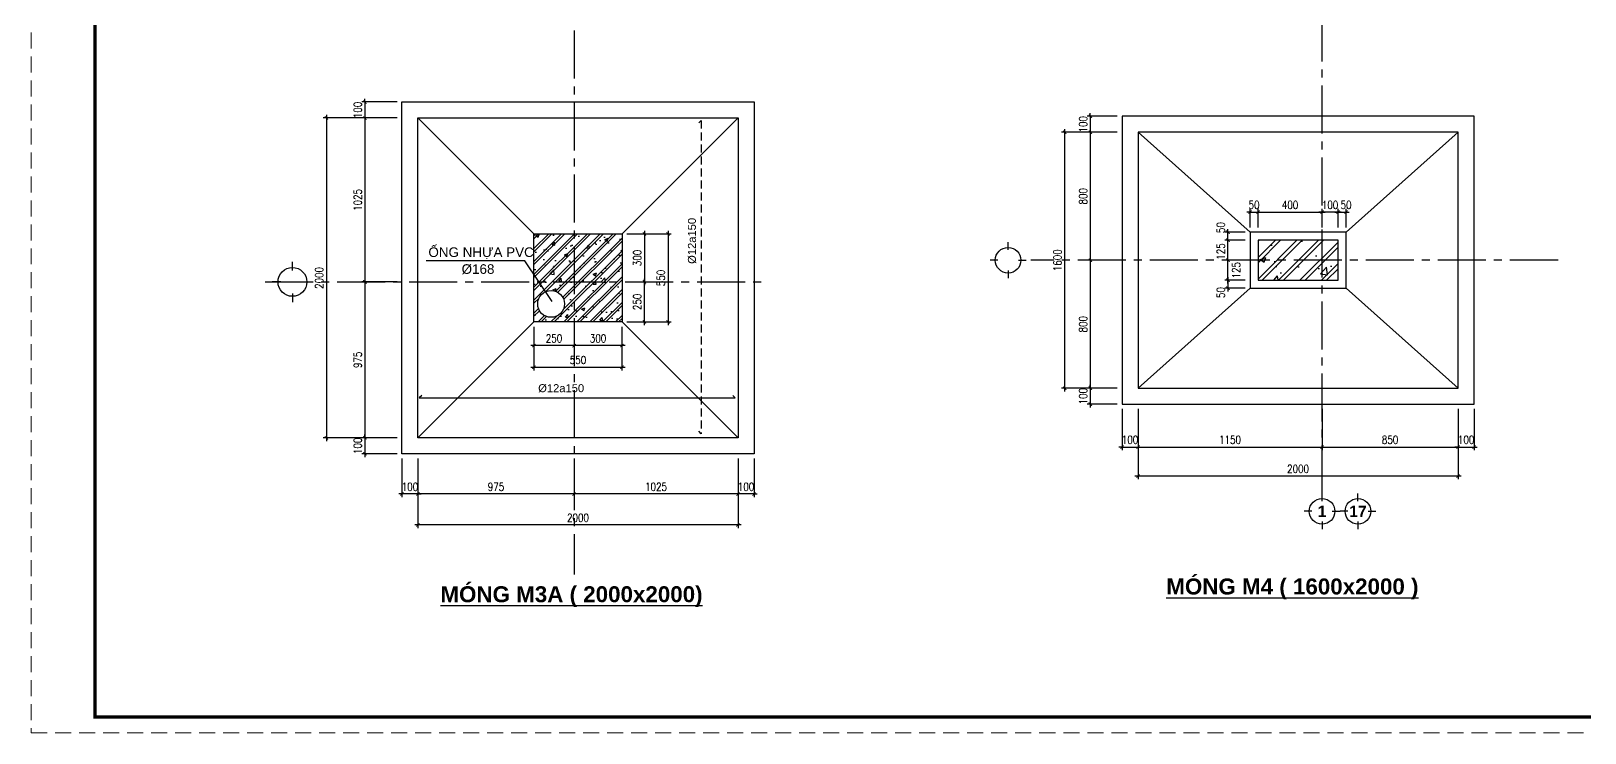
# Model space of a CAD drawing. Header units: millimetres. Extents: x 651127 to 1529722, y 768575 to 1021311.
# Drawn here: x 1270155 to 1318701, y 831541 to 853484 of the extents above; entities that cross this region are included whole.
import ezdxf
from ezdxf.enums import TextEntityAlignment as Align

# ---------------------------------------------------------------- set-up
doc = ezdxf.new("R2010")
doc.units = ezdxf.units.MM
doc.header["$LTSCALE"] = 1000
doc.header["$MEASUREMENT"] = 0
doc.linetypes.add('CENTER2', pattern=[1.125, 0.75, -0.125, 0.125, -0.125])
doc.linetypes.add('HIDDEN', pattern=[0.375, 0.25, -0.125])
doc.layers.get('DEFPOINTS').update_dxf_attribs({"color": 8, "lineweight": 9})
for name, color, linetype in [('CHU VN', 7, 'Continuous'), ('DUONG BAO', 7, 'Continuous'), ('HATCH', 8, 'Continuous'), ('KHUNG TEN', 7, 'Continuous'), ('KICH THUOC', 147, 'Continuous'), ('KTHUOC', 136, 'Continuous'), ('KY HIEU', 40, 'Continuous'), ('NET MANH', 143, 'Continuous'), ('NETDAM', 1, 'Continuous'), ('TEXT', 2, 'Continuous'), ('TRUC', 8, 'CENTER2')]:
    doc.layers.add(name, color=color, linetype=linetype)
doc.styles.add('CHU 350-HB', font='VNI-Helve-Bold.TTF')
doc.styles.add('CHU 500', font='VNI-Helve-Bold.TTF')
doc.styles.add('CHU KT', font='romans.shx', dxfattribs={"width": 0.8})
doc.styles.add('Helve-Condense', font='VNI-Helve.TTF')
doc.styles.add('ROMANS', font='romans.shx', dxfattribs={"width": 0.8})
doc.dimstyles.new('1-20', dxfattribs={"dimscale": 100, "dimtxt": 2, "dimasz": 1.5, "dimexe": 1.5, "dimexo": 1.5, "dimgap": 1, "dimtad": 1, "dimdec": 0, "dimlfac": 0.2, "dimzin": 0, "dimdsep": 46, "dimtxsty": 'ROMANS', "dimblk": 'ARCHTICK', "dimcen": 3, "dimdle": 1.5, "dimclrd": 256, "dimclre": 256, "dimclrt": 7, "dimadec": 0, "dimazin": 0, "dimtfac": 1, "dimtdec": 0, "dimtix": 1, "dimtmove": 2, "dimatfit": 3, "dimfxl": 1, "dimtolj": 1, "dimtzin": 0, "dimarcsym": 0})
doc.dimstyles.new('TL20', dxfattribs={"dimscale": 100, "dimtxt": 2.5, "dimasz": 1, "dimexe": 1, "dimexo": 1.5, "dimgap": 1, "dimtad": 1, "dimdec": 0, "dimlfac": 0.2, "dimzin": 0, "dimdsep": 46, "dimtxsty": 'CHU KT', "dimblk": 'ARCHTICK', "dimcen": 1.5, "dimdle": 1, "dimclrd": 256, "dimclre": 256, "dimclrt": 7, "dimadec": 0, "dimazin": 0, "dimtfac": 1, "dimtdec": 0, "dimtix": 1, "dimtmove": 2, "dimatfit": 3, "dimfxl": 1, "dimtolj": 1, "dimtzin": 0, "dimarcsym": 0})

# ---------------------------------------------------------------- blocks, each defined once
blk = doc.blocks.new('_ARCHTICK')
at = {"color": 0, "linetype": 'ByBlock', "const_width": 0.3}
blk.add_lwpolyline([(-0.5, -0.5), (0.5, 0.5)], dxfattribs=at)
blk = doc.blocks.new('*D394')
at = {"layer": 'DEFPOINTS', "color": 0}
for p in [(1304239, 850819), (1303248, 850319), (1304239, 850319)]:
    blk.add_point(p, dxfattribs=at)
at = {"layer": 'KICH THUOC', "lineweight": -2}
for p, q in [((1304089, 850819), (1303148, 850819)), ((1303248, 850819), (1303248, 850919)), ((1303248, 850819), (1303248, 850319)), ((1304089, 850319), (1303148, 850319)), ((1303248, 850319), (1303248, 850219))]:
    blk.add_line(p, q, dxfattribs=at)
at = {"layer": 'KICH THUOC', "lineweight": -2, "xscale": 100, "yscale": 100, "zscale": 100}
for p, rotation in [((1303248, 850819), 270), ((1303248, 850319), 90)]:
    blk.add_blockref('_ARCHTICK', p, dxfattribs=dict(at, rotation=rotation))
at = {"layer": 'KICH THUOC', "color": 7, "insert": (1303023, 850569), "char_height": 250, "attachment_point": 5, "rotation": 90, "style": 'CHU KT'}
blk.add_mtext('\\A1;100', dxfattribs=at)
blk = doc.blocks.new('*D395')
at = {"layer": 'DEFPOINTS', "color": 0}
for p in [(1304239, 850319), (1303248, 846319), (1304239, 846319)]:
    blk.add_point(p, dxfattribs=at)
at = {"layer": 'KICH THUOC', "lineweight": -2}
for p, q in [((1304089, 850319), (1303148, 850319)), ((1303248, 850419), (1303248, 846219)), ((1304089, 846319), (1303148, 846319))]:
    blk.add_line(p, q, dxfattribs=at)
at = {"layer": 'KICH THUOC', "lineweight": -2, "xscale": 100, "yscale": 100, "zscale": 100}
for p, rotation in [((1303248, 850319), 90), ((1303248, 846319), 270)]:
    blk.add_blockref('_ARCHTICK', p, dxfattribs=dict(at, rotation=rotation))
at = {"layer": 'KICH THUOC', "color": 7, "insert": (1303023, 848319), "char_height": 250, "attachment_point": 5, "rotation": 90, "style": 'CHU KT'}
blk.add_mtext('\\A1;800', dxfattribs=at)
blk = doc.blocks.new('*D396')
at = {"layer": 'DEFPOINTS', "color": 0}
for p in [(1304239, 846319), (1303248, 842319), (1304239, 842319)]:
    blk.add_point(p, dxfattribs=at)
at = {"layer": 'KICH THUOC', "lineweight": -2}
for p, q in [((1304089, 846319), (1303148, 846319)), ((1303248, 846419), (1303248, 842219)), ((1304089, 842319), (1303148, 842319))]:
    blk.add_line(p, q, dxfattribs=at)
at = {"layer": 'KICH THUOC', "lineweight": -2, "xscale": 100, "yscale": 100, "zscale": 100}
for p, rotation in [((1303248, 846319), 90), ((1303248, 842319), 270)]:
    blk.add_blockref('_ARCHTICK', p, dxfattribs=dict(at, rotation=rotation))
at = {"layer": 'KICH THUOC', "color": 7, "insert": (1303023, 844319), "char_height": 250, "attachment_point": 5, "rotation": 90, "style": 'CHU KT'}
blk.add_mtext('\\A1;800', dxfattribs=at)
blk = doc.blocks.new('*D397')
at = {"layer": 'DEFPOINTS', "color": 0}
for p in [(1304239, 842319), (1303248, 841819), (1304239, 841819)]:
    blk.add_point(p, dxfattribs=at)
at = {"layer": 'KICH THUOC', "lineweight": -2}
for p, q in [((1304089, 842319), (1303148, 842319)), ((1303248, 842319), (1303248, 842419)), ((1303248, 842319), (1303248, 841819)), ((1304089, 841819), (1303148, 841819)), ((1303248, 841819), (1303248, 841719))]:
    blk.add_line(p, q, dxfattribs=at)
at = {"layer": 'KICH THUOC', "lineweight": -2, "xscale": 100, "yscale": 100, "zscale": 100}
for p, rotation in [((1303248, 842319), 270), ((1303248, 841819), 90)]:
    blk.add_blockref('_ARCHTICK', p, dxfattribs=dict(at, rotation=rotation))
at = {"layer": 'KICH THUOC', "color": 7, "insert": (1303023, 842069), "char_height": 250, "attachment_point": 5, "rotation": 90, "style": 'CHU KT'}
blk.add_mtext('\\A1;100', dxfattribs=at)
blk = doc.blocks.new('*D398')
at = {"layer": 'DEFPOINTS', "color": 0}
for p in [(1302448, 850319), (1304089, 850319), (1304239, 842319)]:
    blk.add_point(p, dxfattribs=at)
at = {"layer": 'KICH THUOC', "lineweight": -2}
for p, q in [((1303939, 850319), (1302348, 850319)), ((1302448, 842219), (1302448, 850419)), ((1304089, 842319), (1302348, 842319))]:
    blk.add_line(p, q, dxfattribs=at)
at = {"layer": 'KICH THUOC', "lineweight": -2, "xscale": 100, "yscale": 100, "zscale": 100}
for p, rotation in [((1302448, 850319), 90), ((1302448, 842319), 270)]:
    blk.add_blockref('_ARCHTICK', p, dxfattribs=dict(at, rotation=rotation))
at = {"layer": 'KICH THUOC', "color": 7, "insert": (1302223, 846319), "char_height": 250, "attachment_point": 5, "rotation": 90, "style": 'CHU KT'}
blk.add_mtext('\\A1;1600', dxfattribs=at)
blk = doc.blocks.new('*D399')
at = {"layer": 'DEFPOINTS', "color": 0}
for p in [(1304239, 841819), (1304739, 841819), (1304739, 840480)]:
    blk.add_point(p, dxfattribs=at)
at = {"layer": 'KICH THUOC', "lineweight": -2}
for p, q in [((1304239, 841669), (1304239, 840380)), ((1304739, 841669), (1304739, 840380)), ((1304239, 840480), (1304139, 840480)), ((1304239, 840480), (1304739, 840480)), ((1304739, 840480), (1304839, 840480))]:
    blk.add_line(p, q, dxfattribs=at)
at = {"layer": 'KICH THUOC', "lineweight": -2, "xscale": 100, "yscale": 100, "zscale": 100}
blk.add_blockref('_ARCHTICK', (1304239, 840480), dxfattribs=at)
at = {"layer": 'KICH THUOC', "lineweight": -2, "xscale": 100, "yscale": 100, "zscale": 100, "rotation": 180}
blk.add_blockref('_ARCHTICK', (1304739, 840480), dxfattribs=at)
at = {"layer": 'KICH THUOC', "color": 7, "insert": (1304489, 840705), "char_height": 250, "attachment_point": 5, "style": 'CHU KT'}
blk.add_mtext('\\A1;100', dxfattribs=at)
blk = doc.blocks.new('*D400')
at = {"layer": 'DEFPOINTS', "color": 0}
for p in [(1304739, 841819), (1310489, 841819), (1310489, 840480)]:
    blk.add_point(p, dxfattribs=at)
at = {"layer": 'KICH THUOC', "lineweight": -2}
for p, q in [((1304739, 841669), (1304739, 840380)), ((1310489, 841669), (1310489, 840380)), ((1304639, 840480), (1310589, 840480))]:
    blk.add_line(p, q, dxfattribs=at)
at = {"layer": 'KICH THUOC', "lineweight": -2, "xscale": 100, "yscale": 100, "zscale": 100, "rotation": 180}
blk.add_blockref('_ARCHTICK', (1304739, 840480), dxfattribs=at)
at = {"layer": 'KICH THUOC', "lineweight": -2, "xscale": 100, "yscale": 100, "zscale": 100}
blk.add_blockref('_ARCHTICK', (1310489, 840480), dxfattribs=at)
at = {"layer": 'KICH THUOC', "color": 7, "insert": (1307614, 840705), "char_height": 250, "attachment_point": 5, "style": 'CHU KT'}
blk.add_mtext('\\A1;1150', dxfattribs=at)
blk = doc.blocks.new('*D401')
at = {"layer": 'DEFPOINTS', "color": 0}
for p in [(1310489, 841819), (1314739, 841819), (1314739, 840480)]:
    blk.add_point(p, dxfattribs=at)
at = {"layer": 'KICH THUOC', "lineweight": -2}
for p, q in [((1310489, 841669), (1310489, 840380)), ((1314739, 841669), (1314739, 840380)), ((1310389, 840480), (1314839, 840480))]:
    blk.add_line(p, q, dxfattribs=at)
at = {"layer": 'KICH THUOC', "lineweight": -2, "xscale": 100, "yscale": 100, "zscale": 100, "rotation": 180}
blk.add_blockref('_ARCHTICK', (1310489, 840480), dxfattribs=at)
at = {"layer": 'KICH THUOC', "lineweight": -2, "xscale": 100, "yscale": 100, "zscale": 100}
blk.add_blockref('_ARCHTICK', (1314739, 840480), dxfattribs=at)
at = {"layer": 'KICH THUOC', "color": 7, "insert": (1312614, 840705), "char_height": 250, "attachment_point": 5, "style": 'CHU KT'}
blk.add_mtext('\\A1;850', dxfattribs=at)
blk = doc.blocks.new('*D402')
at = {"layer": 'DEFPOINTS', "color": 0}
for p in [(1314739, 841819), (1315239, 841819), (1315239, 840480)]:
    blk.add_point(p, dxfattribs=at)
at = {"layer": 'KICH THUOC', "lineweight": -2}
for p, q in [((1314739, 841669), (1314739, 840380)), ((1315239, 841669), (1315239, 840380)), ((1314739, 840480), (1314639, 840480)), ((1314739, 840480), (1315239, 840480)), ((1315239, 840480), (1315339, 840480))]:
    blk.add_line(p, q, dxfattribs=at)
at = {"layer": 'KICH THUOC', "lineweight": -2, "xscale": 100, "yscale": 100, "zscale": 100}
blk.add_blockref('_ARCHTICK', (1314739, 840480), dxfattribs=at)
at = {"layer": 'KICH THUOC', "lineweight": -2, "xscale": 100, "yscale": 100, "zscale": 100, "rotation": 180}
blk.add_blockref('_ARCHTICK', (1315239, 840480), dxfattribs=at)
at = {"layer": 'KICH THUOC', "color": 7, "insert": (1314989, 840705), "char_height": 250, "attachment_point": 5, "style": 'CHU KT'}
blk.add_mtext('\\A1;100', dxfattribs=at)
blk = doc.blocks.new('*D403')
at = {"layer": 'DEFPOINTS', "color": 0}
for p in [(1314739, 841819), (1304739, 841669), (1304739, 839572)]:
    blk.add_point(p, dxfattribs=at)
at = {"layer": 'KICH THUOC', "lineweight": -2}
for p, q in [((1304739, 841519), (1304739, 839472)), ((1314739, 841669), (1314739, 839472)), ((1314839, 839572), (1304639, 839572))]:
    blk.add_line(p, q, dxfattribs=at)
at = {"layer": 'KICH THUOC', "lineweight": -2, "xscale": 100, "yscale": 100, "zscale": 100, "rotation": 180}
blk.add_blockref('_ARCHTICK', (1304739, 839572), dxfattribs=at)
at = {"layer": 'KICH THUOC', "lineweight": -2, "xscale": 100, "yscale": 100, "zscale": 100}
blk.add_blockref('_ARCHTICK', (1314739, 839572), dxfattribs=at)
at = {"layer": 'KICH THUOC', "color": 7, "insert": (1309739, 839797), "char_height": 250, "attachment_point": 5, "style": 'CHU KT'}
blk.add_mtext('\\A1;2000', dxfattribs=at)
blk = doc.blocks.new('TRUC')
for p, q in [((0, 320), (0, 560)), ((-320, 0), (-560, 0)), ((320, 0), (560, 0)), ((0, -320), (0, -560))]:
    blk.add_line(p, q)
blk.add_circle((0, 0), 400)
at = {"linetype": 'Continuous', "style": 'CHU 350-HB'}
blk.add_attdef('2', text='', height=350, dxfattribs=at).set_placement((0, 0), align=Align.MIDDLE_CENTER)
blk = doc.blocks.new('*D411')
at = {"layer": 'DEFPOINTS', "color": 0}
for p in [(1308489, 847823), (1308239, 847194), (1308489, 847194)]:
    blk.add_point(p, dxfattribs=at)
at = {"layer": 'KICH THUOC', "lineweight": -2}
for p, q in [((1308239, 847823), (1308139, 847823)), ((1308239, 847344), (1308239, 847923)), ((1308239, 847823), (1308489, 847823)), ((1308489, 847344), (1308489, 847923)), ((1308489, 847823), (1308589, 847823))]:
    blk.add_line(p, q, dxfattribs=at)
at = {"layer": 'KICH THUOC', "lineweight": -2, "xscale": 100, "yscale": 100, "zscale": 100}
blk.add_blockref('_ARCHTICK', (1308239, 847823), dxfattribs=at)
at = {"layer": 'KICH THUOC', "lineweight": -2, "xscale": 100, "yscale": 100, "zscale": 100, "rotation": 180}
blk.add_blockref('_ARCHTICK', (1308489, 847823), dxfattribs=at)
at = {"layer": 'KICH THUOC', "color": 7, "insert": (1308364, 848048), "char_height": 250, "attachment_point": 5, "style": 'CHU KT'}
blk.add_mtext('\\A1;50', dxfattribs=at)
blk = doc.blocks.new('*D412')
at = {"layer": 'DEFPOINTS', "color": 0}
for p in [(1310489, 847823), (1308489, 847194), (1310489, 847194)]:
    blk.add_point(p, dxfattribs=at)
at = {"layer": 'KICH THUOC', "lineweight": -2}
for p, q in [((1308389, 847823), (1310589, 847823)), ((1308489, 847344), (1308489, 847923)), ((1310489, 847344), (1310489, 847923))]:
    blk.add_line(p, q, dxfattribs=at)
at = {"layer": 'KICH THUOC', "lineweight": -2, "xscale": 100, "yscale": 100, "zscale": 100, "rotation": 180}
blk.add_blockref('_ARCHTICK', (1308489, 847823), dxfattribs=at)
at = {"layer": 'KICH THUOC', "lineweight": -2, "xscale": 100, "yscale": 100, "zscale": 100}
blk.add_blockref('_ARCHTICK', (1310489, 847823), dxfattribs=at)
at = {"layer": 'KICH THUOC', "color": 7, "insert": (1309489, 848048), "char_height": 250, "attachment_point": 5, "style": 'CHU KT'}
blk.add_mtext('\\A1;400', dxfattribs=at)
blk = doc.blocks.new('*D413')
at = {"layer": 'DEFPOINTS', "color": 0}
for p in [(1311239, 847823), (1310989, 847194), (1311239, 847194)]:
    blk.add_point(p, dxfattribs=at)
at = {"layer": 'KICH THUOC', "lineweight": -2}
for p, q in [((1310889, 847823), (1311339, 847823)), ((1310989, 847344), (1310989, 847923)), ((1311239, 847344), (1311239, 847923))]:
    blk.add_line(p, q, dxfattribs=at)
at = {"layer": 'KICH THUOC', "lineweight": -2, "xscale": 100, "yscale": 100, "zscale": 100, "rotation": 180}
blk.add_blockref('_ARCHTICK', (1310989, 847823), dxfattribs=at)
at = {"layer": 'KICH THUOC', "lineweight": -2, "xscale": 100, "yscale": 100, "zscale": 100}
blk.add_blockref('_ARCHTICK', (1311239, 847823), dxfattribs=at)
at = {"layer": 'KICH THUOC', "color": 7, "insert": (1311239, 848048), "char_height": 250, "attachment_point": 5, "style": 'CHU KT'}
blk.add_mtext('\\A1;50', dxfattribs=at)
blk = doc.blocks.new('*D414')
at = {"layer": 'DEFPOINTS', "color": 0}
for p in [(1307548, 846319), (1308239, 846319), (1308239, 845694)]:
    blk.add_point(p, dxfattribs=at)
at = {"layer": 'KICH THUOC', "lineweight": -2}
for p, q in [((1308089, 846319), (1307448, 846319)), ((1307548, 845594), (1307548, 846419)), ((1308089, 845694), (1307448, 845694))]:
    blk.add_line(p, q, dxfattribs=at)
at = {"layer": 'KICH THUOC', "lineweight": -2, "xscale": 100, "yscale": 100, "zscale": 100}
for p, rotation in [((1307548, 846319), 90), ((1307548, 845694), 270)]:
    blk.add_blockref('_ARCHTICK', p, dxfattribs=dict(at, rotation=rotation))
at = {"layer": 'KICH THUOC', "color": 7, "insert": (1307806, 846005), "char_height": 250, "attachment_point": 5, "rotation": 90, "style": 'CHU KT'}
blk.add_mtext('\\A1;125', dxfattribs=at)
blk = doc.blocks.new('*D415')
at = {"layer": 'DEFPOINTS', "color": 0}
for p in [(1307548, 846944), (1308239, 846944), (1308239, 846319)]:
    blk.add_point(p, dxfattribs=at)
at = {"layer": 'KICH THUOC', "lineweight": -2}
for p, q in [((1308089, 846944), (1307448, 846944)), ((1307548, 846219), (1307548, 847044)), ((1308089, 846319), (1307448, 846319))]:
    blk.add_line(p, q, dxfattribs=at)
at = {"layer": 'KICH THUOC', "lineweight": -2, "xscale": 100, "yscale": 100, "zscale": 100}
for p, rotation in [((1307548, 846944), 90), ((1307548, 846319), 270)]:
    blk.add_blockref('_ARCHTICK', p, dxfattribs=dict(at, rotation=rotation))
at = {"layer": 'KICH THUOC', "color": 7, "insert": (1307323, 846592), "char_height": 250, "attachment_point": 5, "rotation": 90, "style": 'CHU KT'}
blk.add_mtext('\\A1;125', dxfattribs=at)
blk = doc.blocks.new('*D416')
at = {"layer": 'DEFPOINTS', "color": 0}
for p in [(1307548, 847194), (1308239, 847194), (1308239, 846944)]:
    blk.add_point(p, dxfattribs=at)
at = {"layer": 'KICH THUOC', "lineweight": -2}
for p, q in [((1308089, 847194), (1307448, 847194)), ((1307548, 846844), (1307548, 847294)), ((1308089, 846944), (1307448, 846944))]:
    blk.add_line(p, q, dxfattribs=at)
at = {"layer": 'KICH THUOC', "lineweight": -2, "xscale": 100, "yscale": 100, "zscale": 100}
for p, rotation in [((1307548, 847194), 90), ((1307548, 846944), 270)]:
    blk.add_blockref('_ARCHTICK', p, dxfattribs=dict(at, rotation=rotation))
at = {"layer": 'KICH THUOC', "color": 7, "insert": (1307323, 847338), "char_height": 250, "attachment_point": 5, "rotation": 90, "style": 'CHU KT'}
blk.add_mtext('\\A1;50', dxfattribs=at)
blk = doc.blocks.new('*D424')
at = {"layer": 'DEFPOINTS', "color": 0}
for p in [(1310489, 847823), (1310489, 847194), (1310989, 847194)]:
    blk.add_point(p, dxfattribs=at)
at = {"layer": 'KICH THUOC', "lineweight": -2}
for p, q in [((1311089, 847823), (1310389, 847823)), ((1310489, 847344), (1310489, 847923)), ((1310989, 847344), (1310989, 847923))]:
    blk.add_line(p, q, dxfattribs=at)
at = {"layer": 'KICH THUOC', "lineweight": -2, "xscale": 100, "yscale": 100, "zscale": 100, "rotation": 180}
blk.add_blockref('_ARCHTICK', (1310489, 847823), dxfattribs=at)
at = {"layer": 'KICH THUOC', "lineweight": -2, "xscale": 100, "yscale": 100, "zscale": 100}
blk.add_blockref('_ARCHTICK', (1310989, 847823), dxfattribs=at)
at = {"layer": 'KICH THUOC', "color": 7, "insert": (1310739, 848048), "char_height": 250, "attachment_point": 5, "style": 'CHU KT'}
blk.add_mtext('\\A1;100', dxfattribs=at)
blk = doc.blocks.new('*D425')
at = {"layer": 'DEFPOINTS', "color": 0}
for p in [(1308239, 845694), (1307548, 845444), (1308239, 845444)]:
    blk.add_point(p, dxfattribs=at)
at = {"layer": 'KICH THUOC', "lineweight": -2}
for p, q in [((1308089, 845694), (1307448, 845694)), ((1307548, 845794), (1307548, 845344)), ((1308089, 845444), (1307448, 845444))]:
    blk.add_line(p, q, dxfattribs=at)
at = {"layer": 'KICH THUOC', "lineweight": -2, "xscale": 100, "yscale": 100, "zscale": 100}
for p, rotation in [((1307548, 845694), 90), ((1307548, 845444), 270)]:
    blk.add_blockref('_ARCHTICK', p, dxfattribs=dict(at, rotation=rotation))
at = {"layer": 'KICH THUOC', "color": 7, "insert": (1307323, 845307), "char_height": 250, "attachment_point": 5, "rotation": 90, "style": 'CHU KT'}
blk.add_mtext('\\A1;50', dxfattribs=at)
blk = doc.blocks.new('*D664')
at = {"layer": 'DEFPOINTS', "color": 0}
for p in [(1282242, 840266), (1287120, 840266), (1282242, 839011)]:
    blk.add_point(p, dxfattribs=at)
at = {"layer": 'KICH THUOC', "lineweight": -2}
for p, q in [((1282242, 840116), (1282242, 838911)), ((1287120, 840116), (1287120, 838911)), ((1287220, 839011), (1282142, 839011))]:
    blk.add_line(p, q, dxfattribs=at)
at = {"layer": 'KICH THUOC', "lineweight": -2, "xscale": 100, "yscale": 100, "zscale": 100, "rotation": 180}
blk.add_blockref('_ARCHTICK', (1282242, 839011), dxfattribs=at)
at = {"layer": 'KICH THUOC', "lineweight": -2, "xscale": 100, "yscale": 100, "zscale": 100}
blk.add_blockref('_ARCHTICK', (1287120, 839011), dxfattribs=at)
at = {"layer": 'KICH THUOC', "color": 7, "insert": (1284681, 839236), "char_height": 250, "attachment_point": 5, "style": 'CHU KT'}
blk.add_mtext('\\A1;975', dxfattribs=at)
blk = doc.blocks.new('*D667')
at = {"layer": 'DEFPOINTS', "color": 0}
for p in [(1282242, 840266), (1292242, 840266), (1282242, 838043)]:
    blk.add_point(p, dxfattribs=at)
at = {"layer": 'KICH THUOC', "lineweight": -2}
for p, q in [((1282242, 840116), (1282242, 837943)), ((1292242, 840116), (1292242, 837943)), ((1292342, 838043), (1282142, 838043))]:
    blk.add_line(p, q, dxfattribs=at)
at = {"layer": 'KICH THUOC', "lineweight": -2, "xscale": 100, "yscale": 100, "zscale": 100, "rotation": 180}
blk.add_blockref('_ARCHTICK', (1282242, 838043), dxfattribs=at)
at = {"layer": 'KICH THUOC', "lineweight": -2, "xscale": 100, "yscale": 100, "zscale": 100}
blk.add_blockref('_ARCHTICK', (1292242, 838043), dxfattribs=at)
at = {"layer": 'KICH THUOC', "color": 7, "insert": (1287242, 838268), "char_height": 250, "attachment_point": 5, "style": 'CHU KT'}
blk.add_mtext('\\A1;2000', dxfattribs=at)
blk = doc.blocks.new('*D669')
at = {"layer": 'DEFPOINTS', "color": 0}
for p in [(1281742, 850766), (1279381, 840766), (1281742, 840766)]:
    blk.add_point(p, dxfattribs=at)
at = {"layer": 'KICH THUOC', "lineweight": -2}
for p, q in [((1281592, 850766), (1279281, 850766)), ((1279381, 850866), (1279381, 840666)), ((1281592, 840766), (1279281, 840766))]:
    blk.add_line(p, q, dxfattribs=at)
at = {"layer": 'KICH THUOC', "lineweight": -2, "xscale": 100, "yscale": 100, "zscale": 100}
for p, rotation in [((1279381, 850766), 90), ((1279381, 840766), 270)]:
    blk.add_blockref('_ARCHTICK', p, dxfattribs=dict(at, rotation=rotation))
at = {"layer": 'KICH THUOC', "color": 7, "insert": (1279156, 845766), "char_height": 250, "attachment_point": 5, "rotation": 90, "style": 'CHU KT'}
blk.add_mtext('\\A1;2000', dxfattribs=at)
blk = doc.blocks.new('*D670')
at = {"layer": 'DEFPOINTS', "color": 0}
for p in [(1281742, 845641), (1280585, 840766), (1281742, 840766)]:
    blk.add_point(p, dxfattribs=at)
at = {"layer": 'KICH THUOC', "lineweight": -2}
for p, q in [((1280585, 845741), (1280585, 840666)), ((1281592, 845641), (1280485, 845641)), ((1281592, 840766), (1280485, 840766))]:
    blk.add_line(p, q, dxfattribs=at)
at = {"layer": 'KICH THUOC', "lineweight": -2, "xscale": 100, "yscale": 100, "zscale": 100}
for p, rotation in [((1280585, 845641), 90), ((1280585, 840766), 270)]:
    blk.add_blockref('_ARCHTICK', p, dxfattribs=dict(at, rotation=rotation))
at = {"layer": 'KICH THUOC', "color": 7, "insert": (1280360, 843204), "char_height": 250, "attachment_point": 5, "rotation": 90, "style": 'CHU KT'}
blk.add_mtext('\\A1;975', dxfattribs=at)
blk = doc.blocks.new('*D671')
at = {"layer": 'DEFPOINTS', "color": 0}
for p in [(1281742, 840766), (1280585, 840266), (1281742, 840266)]:
    blk.add_point(p, dxfattribs=at)
at = {"layer": 'KICH THUOC', "lineweight": -2}
for p, q in [((1280585, 840766), (1280585, 840866)), ((1281592, 840766), (1280485, 840766)), ((1280585, 840766), (1280585, 840266)), ((1281592, 840266), (1280485, 840266)), ((1280585, 840266), (1280585, 840166))]:
    blk.add_line(p, q, dxfattribs=at)
at = {"layer": 'KICH THUOC', "lineweight": -2, "xscale": 100, "yscale": 100, "zscale": 100}
for p, rotation in [((1280585, 840766), 270), ((1280585, 840266), 90)]:
    blk.add_blockref('_ARCHTICK', p, dxfattribs=dict(at, rotation=rotation))
at = {"layer": 'KICH THUOC', "color": 7, "insert": (1280360, 840516), "char_height": 250, "attachment_point": 5, "rotation": 90, "style": 'CHU KT'}
blk.add_mtext('\\A1;100', dxfattribs=at)
blk = doc.blocks.new('*D672')
at = {"layer": 'DEFPOINTS', "color": 0}
for p in [(1281742, 840266), (1282242, 840266), (1281742, 839011)]:
    blk.add_point(p, dxfattribs=at)
at = {"layer": 'KICH THUOC', "lineweight": -2}
for p, q in [((1281742, 840116), (1281742, 838911)), ((1282242, 840116), (1282242, 838911)), ((1281742, 839011), (1281642, 839011)), ((1282242, 839011), (1281742, 839011)), ((1282242, 839011), (1282342, 839011))]:
    blk.add_line(p, q, dxfattribs=at)
at = {"layer": 'KICH THUOC', "lineweight": -2, "xscale": 100, "yscale": 100, "zscale": 100}
blk.add_blockref('_ARCHTICK', (1281742, 839011), dxfattribs=at)
at = {"layer": 'KICH THUOC', "lineweight": -2, "xscale": 100, "yscale": 100, "zscale": 100, "rotation": 180}
blk.add_blockref('_ARCHTICK', (1282242, 839011), dxfattribs=at)
at = {"layer": 'KICH THUOC', "color": 7, "insert": (1281992, 839236), "char_height": 250, "attachment_point": 5, "style": 'CHU KT'}
blk.add_mtext('\\A1;100', dxfattribs=at)
blk = doc.blocks.new('*D673')
at = {"layer": 'DEFPOINTS', "color": 0}
for p in [(1281742, 850766), (1280585, 845641), (1281742, 845641)]:
    blk.add_point(p, dxfattribs=at)
at = {"layer": 'KICH THUOC', "lineweight": -2}
for p, q in [((1281592, 850766), (1280485, 850766)), ((1280585, 850866), (1280585, 845541)), ((1281592, 845641), (1280485, 845641))]:
    blk.add_line(p, q, dxfattribs=at)
at = {"layer": 'KICH THUOC', "lineweight": -2, "xscale": 100, "yscale": 100, "zscale": 100}
for p, rotation in [((1280585, 850766), 90), ((1280585, 845641), 270)]:
    blk.add_blockref('_ARCHTICK', p, dxfattribs=dict(at, rotation=rotation))
at = {"layer": 'KICH THUOC', "color": 7, "insert": (1280360, 848204), "char_height": 250, "attachment_point": 5, "rotation": 90, "style": 'CHU KT'}
blk.add_mtext('\\A1;1025', dxfattribs=at)
blk = doc.blocks.new('*D674')
at = {"layer": 'DEFPOINTS', "color": 0}
for p in [(1281742, 851266), (1280585, 850766), (1281742, 850766)]:
    blk.add_point(p, dxfattribs=at)
at = {"layer": 'KICH THUOC', "lineweight": -2}
for p, q in [((1281592, 851266), (1280485, 851266)), ((1280585, 851266), (1280585, 851366)), ((1280585, 851266), (1280585, 850766)), ((1281592, 850766), (1280485, 850766)), ((1280585, 850766), (1280585, 850666))]:
    blk.add_line(p, q, dxfattribs=at)
at = {"layer": 'KICH THUOC', "lineweight": -2, "xscale": 100, "yscale": 100, "zscale": 100}
for p, rotation in [((1280585, 851266), 270), ((1280585, 850766), 90)]:
    blk.add_blockref('_ARCHTICK', p, dxfattribs=dict(at, rotation=rotation))
at = {"layer": 'KICH THUOC', "color": 7, "insert": (1280360, 851016), "char_height": 250, "attachment_point": 5, "rotation": 90, "style": 'CHU KT'}
blk.add_mtext('\\A1;100', dxfattribs=at)
blk = doc.blocks.new('*D649')
at = {"layer": 'DEFPOINTS', "color": 0}
for p in [(1287120, 840266), (1292242, 840266), (1287120, 839011)]:
    blk.add_point(p, dxfattribs=at)
at = {"layer": 'KICH THUOC', "lineweight": -2}
for p, q in [((1287120, 840116), (1287120, 838911)), ((1292242, 840116), (1292242, 838911)), ((1292342, 839011), (1287020, 839011))]:
    blk.add_line(p, q, dxfattribs=at)
at = {"layer": 'KICH THUOC', "lineweight": -2, "xscale": 100, "yscale": 100, "zscale": 100, "rotation": 180}
blk.add_blockref('_ARCHTICK', (1287120, 839011), dxfattribs=at)
at = {"layer": 'KICH THUOC', "lineweight": -2, "xscale": 100, "yscale": 100, "zscale": 100}
blk.add_blockref('_ARCHTICK', (1292242, 839011), dxfattribs=at)
at = {"layer": 'KICH THUOC', "color": 7, "insert": (1289681, 839236), "char_height": 250, "attachment_point": 5, "style": 'CHU KT'}
blk.add_mtext('\\A1;1025', dxfattribs=at)
blk = doc.blocks.new('*D650')
at = {"layer": 'DEFPOINTS', "color": 0}
for p in [(1292242, 840266), (1292742, 840266), (1292242, 839011)]:
    blk.add_point(p, dxfattribs=at)
at = {"layer": 'KICH THUOC', "lineweight": -2}
for p, q in [((1292242, 840116), (1292242, 838911)), ((1292742, 840116), (1292742, 838911)), ((1292242, 839011), (1292142, 839011)), ((1292742, 839011), (1292242, 839011)), ((1292742, 839011), (1292842, 839011))]:
    blk.add_line(p, q, dxfattribs=at)
at = {"layer": 'KICH THUOC', "lineweight": -2, "xscale": 100, "yscale": 100, "zscale": 100}
blk.add_blockref('_ARCHTICK', (1292242, 839011), dxfattribs=at)
at = {"layer": 'KICH THUOC', "lineweight": -2, "xscale": 100, "yscale": 100, "zscale": 100, "rotation": 180}
blk.add_blockref('_ARCHTICK', (1292742, 839011), dxfattribs=at)
at = {"layer": 'KICH THUOC', "color": 7, "insert": (1292492, 839236), "char_height": 250, "attachment_point": 5, "style": 'CHU KT'}
blk.add_mtext('\\A1;100', dxfattribs=at)
blk = doc.blocks.new('*D651')
at = {"layer": 'DEFPOINTS', "color": 0}
for p in [(1287120, 844391), (1288617, 844391), (1287120, 843650)]:
    blk.add_point(p, dxfattribs=at)
at = {"layer": 'KTHUOC', "lineweight": -2}
for p, q in [((1287120, 844241), (1287120, 843550)), ((1288617, 844241), (1288617, 843550)), ((1288717, 843650), (1287020, 843650))]:
    blk.add_line(p, q, dxfattribs=at)
at = {"layer": 'KTHUOC', "lineweight": -2, "xscale": 100, "yscale": 100, "zscale": 100, "rotation": 180}
blk.add_blockref('_ARCHTICK', (1287120, 843650), dxfattribs=at)
at = {"layer": 'KTHUOC', "lineweight": -2, "xscale": 100, "yscale": 100, "zscale": 100}
blk.add_blockref('_ARCHTICK', (1288617, 843650), dxfattribs=at)
at = {"layer": 'KTHUOC', "color": 7, "insert": (1287868, 843875), "char_height": 250, "attachment_point": 5, "style": 'CHU KT'}
blk.add_mtext('\\A1;300', dxfattribs=at)
blk = doc.blocks.new('*D652')
at = {"layer": 'DEFPOINTS', "color": 0}
for p in [(1285867, 844391), (1287120, 844391), (1285867, 843650)]:
    blk.add_point(p, dxfattribs=at)
at = {"layer": 'KTHUOC', "lineweight": -2}
for p, q in [((1285867, 844241), (1285867, 843550)), ((1287120, 844241), (1287120, 843550)), ((1287220, 843650), (1285767, 843650))]:
    blk.add_line(p, q, dxfattribs=at)
at = {"layer": 'KTHUOC', "lineweight": -2, "xscale": 100, "yscale": 100, "zscale": 100, "rotation": 180}
blk.add_blockref('_ARCHTICK', (1285867, 843650), dxfattribs=at)
at = {"layer": 'KTHUOC', "lineweight": -2, "xscale": 100, "yscale": 100, "zscale": 100}
blk.add_blockref('_ARCHTICK', (1287120, 843650), dxfattribs=at)
at = {"layer": 'KTHUOC', "color": 7, "insert": (1286493, 843875), "char_height": 250, "attachment_point": 5, "style": 'CHU KT'}
blk.add_mtext('\\A1;250', dxfattribs=at)
blk = doc.blocks.new('*D653')
at = {"layer": 'DEFPOINTS', "color": 0}
for p in [(1288949, 845641), (1289320, 845641), (1288617, 844391)]:
    blk.add_point(p, dxfattribs=at)
at = {"layer": 'KTHUOC', "lineweight": -2}
for p, q in [((1289320, 844291), (1289320, 845741)), ((1289099, 845641), (1289420, 845641)), ((1288767, 844391), (1289420, 844391))]:
    blk.add_line(p, q, dxfattribs=at)
at = {"layer": 'KTHUOC', "lineweight": -2, "xscale": 100, "yscale": 100, "zscale": 100}
for p, rotation in [((1289320, 845641), 90), ((1289320, 844391), 270)]:
    blk.add_blockref('_ARCHTICK', p, dxfattribs=dict(at, rotation=rotation))
at = {"layer": 'KTHUOC', "color": 7, "insert": (1289095, 845016), "char_height": 250, "attachment_point": 5, "rotation": 90, "style": 'CHU KT'}
blk.add_mtext('\\A1;250', dxfattribs=at)
blk = doc.blocks.new('*D654')
at = {"layer": 'DEFPOINTS', "color": 0}
for p in [(1288617, 847141), (1288949, 845641), (1289320, 845641)]:
    blk.add_point(p, dxfattribs=at)
at = {"layer": 'KTHUOC', "lineweight": -2}
for p, q in [((1288767, 847141), (1289420, 847141)), ((1289320, 847241), (1289320, 845541)), ((1289099, 845641), (1289420, 845641))]:
    blk.add_line(p, q, dxfattribs=at)
at = {"layer": 'KTHUOC', "lineweight": -2, "xscale": 100, "yscale": 100, "zscale": 100}
for p, rotation in [((1289320, 847141), 90), ((1289320, 845641), 270)]:
    blk.add_blockref('_ARCHTICK', p, dxfattribs=dict(at, rotation=rotation))
at = {"layer": 'KTHUOC', "color": 7, "insert": (1289095, 846391), "char_height": 250, "attachment_point": 5, "rotation": 90, "style": 'CHU KT'}
blk.add_mtext('\\A1;300', dxfattribs=at)
blk = doc.blocks.new('*D655')
at = {"layer": 'DEFPOINTS', "color": 0}
for p in [(1288692, 847141), (1288692, 844391), (1290056, 844391)]:
    blk.add_point(p, dxfattribs=at)
at = {"layer": 'KTHUOC', "lineweight": -2}
for p, q in [((1288842, 847141), (1290156, 847141)), ((1290056, 847241), (1290056, 844291)), ((1288842, 844391), (1290156, 844391))]:
    blk.add_line(p, q, dxfattribs=at)
at = {"layer": 'KTHUOC', "lineweight": -2, "xscale": 100, "yscale": 100, "zscale": 100}
for p, rotation in [((1290056, 847141), 90), ((1290056, 844391), 270)]:
    blk.add_blockref('_ARCHTICK', p, dxfattribs=dict(at, rotation=rotation))
at = {"layer": 'KTHUOC', "color": 7, "insert": (1289831, 845766), "char_height": 250, "attachment_point": 5, "rotation": 90, "style": 'CHU KT'}
blk.add_mtext('\\A1;550', dxfattribs=at)
blk = doc.blocks.new('*D662')
at = {"layer": 'DEFPOINTS', "color": 0}
for p in [(1285867, 844291), (1288617, 844291), (1288617, 842975)]:
    blk.add_point(p, dxfattribs=at)
at = {"layer": 'KTHUOC', "lineweight": -2}
for p, q in [((1285867, 844141), (1285867, 842875)), ((1288617, 844141), (1288617, 842875)), ((1285767, 842975), (1288717, 842975))]:
    blk.add_line(p, q, dxfattribs=at)
at = {"layer": 'KTHUOC', "lineweight": -2, "xscale": 100, "yscale": 100, "zscale": 100, "rotation": 180}
blk.add_blockref('_ARCHTICK', (1285867, 842975), dxfattribs=at)
at = {"layer": 'KTHUOC', "lineweight": -2, "xscale": 100, "yscale": 100, "zscale": 100}
blk.add_blockref('_ARCHTICK', (1288617, 842975), dxfattribs=at)
at = {"layer": 'KTHUOC', "color": 7, "insert": (1287242, 843200), "char_height": 250, "attachment_point": 5, "style": 'CHU KT'}
blk.add_mtext('\\A1;550', dxfattribs=at)

msp = doc.modelspace()

# ---------------------------------------------------------------- hatches: boundary and pattern name
at = {"layer": 'HATCH'}
h = msp.add_hatch(dxfattribs=at)
h.set_pattern_fill('BETONG', color=256, scale=150, style=0, pattern_type=2)
h.set_pattern_definition([(50, (135835.7, 60507.45), (1075.8903, -94.1282), [112.5, -1237.5]), (355, (135835.7, 60507.5), (-208.127, 1128.2882), [90, -990]), (100.4514, (135925.3, 60499.6), (867.7641, 1034.1593), [95.6103, -1051.7132]), (46.1842, (135835.7, 60807.5), (1600.8616, -248.2785), [168.75, -1856.25]), (96.6356, (135969, 60786.8), (1401.994, 1461.1768), [143.4154, -1577.5695]), (351.1842, (135835.7, 60807.5), (1401.993, 1461.1779), [135, -1485]), (21, (135985.7, 60732.45), (895.3606, -603.92834), [112.5, -1237.5]), (326, (135985.7, 60732.5), (364.973, 1087.7251), [90, -990]), (71.4514, (136060.3, 60682.1), (1260.33394, 483.79575), [95.6103, -1051.7132]), (37.5, (135835.67, 60507.45), (18.23978, 499.34078), [0, -978, 0, -1005, 0, -993.75]), (7.5, (135835.67, 60507.45), (394.6043, 591.61757), [0, -573, 0, -955.5, 0, -378.75]), (327.5, (135501.17, 60507.45), (800.73365, -33.83231), [0, -375, 0, -1170, 0, -1552.5]), (317.5, (135351.2, 60507.45), (874.77925, 150.15747), [0, -487.5, 0, -777, 0, -1102.5]), (45, (135835.67, 60507.45), (-201.52543, 201.52543), []), (45, (135835.67, 60604.95), (-201.52543, 201.52543), [])])
h.paths.add_polyline_path([(1285867.4, 844391), (1285867.4, 847141), (1288617.4, 847141), (1288617.4, 844391)])
edge = h.paths.add_edge_path(flags=16)
edge.add_arc((1286402.9, 844954.1), 420, 0, 360)
h = msp.add_hatch(dxfattribs=at)
h.set_pattern_fill('BETONG', color=256, scale=250, style=0, pattern_type=2)
h.set_pattern_definition([(50, (-8e-10, 61045.4), (1793.1505, -156.8803), [187.5, -2062.5]), (355, (-8e-10, 61045.4), (-346.8783, 1880.4803), [150, -1650]), (100.4514, (149.4, 61032.3), (1446.2735, 1723.5989), [159.3505, -1752.8553]), (46.1842, (-8e-10, 61545.4), (2668.1026, -413.7975), [281.25, -3093.75]), (96.6356, (222.3, 61511), (2336.6568, 2435.2947), [239.0257, -2629.2825]), (351.1842, (-8e-10, 61545.4), (2336.655, 2435.2965), [225, -2475]), (21, (250, 61420.4), (1492.2676, -1006.5472), [187.5, -2062.5]), (326, (250, 61420.4), (608.2883, 1812.8751), [150, -1650]), (71.4514, (374.4, 61336.5), (2100.5566, 806.3262), [159.3505, -1752.8553]), (37.5, (-8e-10, 61045.35), (30.39964, 832.23463), [0, -1630, 0, -1675, 0, -1656.25]), (7.5, (-8e-10, 61045.35), (657.67384, 986.0293), [0, -955, 0, -1592.5, 0, -631.25]), (327.5, (-557.5, 61045.35), (1334.5561, -56.38718), [0, -625, 0, -1950, 0, -2587.5]), (317.5, (-807.5, 61045.4), (1457.9654, 250.2625), [0, -812.5, 0, -1295, 0, -1837.5]), (45, (-8e-10, 61045.35), (-335.87572, 335.87572), []), (45, (-8e-10, 61207.85), (-335.87572, 335.87572), [])])
h.paths.add_polyline_path([(1308489.1, 846943.9), (1308489.1, 845693.9), (1310989.1, 845693.9), (1310989.1, 846943.9)])

# ---------------------------------------------------------------- linework, layer by layer
at = {"layer": 'DEFPOINTS', "linetype": 'HIDDEN', "ltscale": 2}
msp.add_lwpolyline([(1270155.4, 831540.9), (1354255.4, 831540.9), (1354255.4, 890940.9), (1270155.4, 890940.9)], close=True, dxfattribs=at)
at = {"layer": 'DUONG BAO'}
for p, q in [((1285867.4, 847141), (1282242.4, 850766)), ((1288617.4, 847141), (1292242.4, 850766)), ((1285867.4, 844391), (1282242.4, 840766)), ((1288617.4, 844391), (1292242.4, 840766))]:
    msp.add_line(p, q, dxfattribs=at)
for points in [[(1282242.4, 840766), (1282242.4, 850766), (1292242.4, 850766), (1292242.4, 840766)], [(1304739.1, 850318.9), (1304739.1, 842318.9), (1314739.1, 842318.9), (1314739.1, 850318.9)], [(1285867.4, 844391), (1285867.4, 847141), (1288617.4, 847141), (1288617.4, 844391)], [(1308489.1, 846943.9), (1308489.1, 845693.9), (1310989.1, 845693.9), (1310989.1, 846943.9)]]:
    msp.add_lwpolyline(points, close=True, dxfattribs=at)
at = {"layer": 'DUONG BAO', "color": 1, "linetype": 'HIDDEN'}
msp.add_lwpolyline([(1291018.8, 850610.6), (1291094.5, 850686.2), (1291094.5, 840894.6), (1291018.8, 840974.9)], dxfattribs=at)
at = {"layer": 'DUONG BAO', "color": 1}
msp.add_lwpolyline([(1282359.3, 842092), (1282283.7, 842016.3), (1292155.5, 842016.3), (1292075.3, 842092)], dxfattribs=at)
at = {"layer": 'KHUNG TEN', "const_width": 100}
msp.add_lwpolyline([(1272155.4, 832040.9), (1353755.4, 832040.9), (1353755.4, 890440.9), (1272155.4, 890440.9)], close=True, dxfattribs=at)
at = {"layer": 'NET MANH'}
for p, q in [((1308239.1, 847193.9), (1304739.1, 850318.9)), ((1311239.1, 847193.9), (1314739.1, 850318.9)), ((1308239.1, 845443.9), (1304739.1, 842318.9)), ((1311239.1, 845443.9), (1314739.1, 842318.9))]:
    msp.add_line(p, q, dxfattribs=at)
for points in [[(1281742.4, 840266), (1281742.4, 851266), (1292742.4, 851266), (1292742.4, 840266)], [(1304239.1, 850818.9), (1304239.1, 841818.9), (1315239.1, 841818.9), (1315239.1, 850818.9)], [(1308239.1, 847193.9), (1308239.1, 845443.9), (1311239.1, 845443.9), (1311239.1, 847193.9)]]:
    msp.add_lwpolyline(points, close=True, dxfattribs=at)
at = {"layer": 'NETDAM'}
msp.add_circle((1286402.9, 844954.1), 420, dxfattribs=at)
at = {"layer": 'TRUC', "ltscale": 2}
for p, q in [((1287119.6, 882752.9), (1287119.6, 836497.2)), ((1310489.1, 839029.9), (1310489.1, 882004.5)), ((1317859.9, 846318.9), (1301387.1, 846318.9)), ((1277466.4, 845641), (1293152.7, 845641))]:
    msp.add_line(p, q, dxfattribs=at)

# ---------------------------------------------------------------- block references
at = {"layer": 'KY HIEU', "linetype": 'CENTER2'}
msp.add_blockref('TRUC', (1300680, 846318.9), dxfattribs=at)
for p, values in [((1310489.1, 838469.9), {'2': '1'}), ((1311609.1, 838469.9), {'2': '17'})]:
    msp.add_blockref('TRUC', p, dxfattribs=at).add_auto_attribs(values)
at = {"layer": 'TEXT', "color": 31, "xscale": 1.125, "yscale": 1.125, "zscale": 1.125}
msp.add_blockref('TRUC', (1278320.3, 845641), dxfattribs=at)

# ---------------------------------------------------------------- texts
at = {"layer": 'CHU VN', "style": 'Helve-Condense'}
msp.add_text('Þ12a150', height=250, rotation=90, dxfattribs=at).set_placement((1290801.3, 846924.2), align=Align.MIDDLE)
at = {"layer": 'CHU VN'}
for s, height, style, p in [('OÁNG NHÖÏA PVC', 300, 'Helve-Condense', (1284214.7, 846582.9)), ('Þ168', 300, 'Helve-Condense', (1284119.2, 846043.7)), ('Þ12a150', 250, 'Helve-Condense', (1286716.6, 842319.5)), ('%%UMOÙNG M3A ( 2000x2000)', 500, 'CHU 500', (1287039.1, 835873.9))]:
    msp.add_text(s, height=height, dxfattribs=dict(at, style=style)).set_placement(p, align=Align.MIDDLE)
at = {"layer": 'CHU VN', "style": 'CHU 500'}
msp.add_text('%%UMOÙNG M4 ( 1600x2000 )', height=500, dxfattribs=at).set_placement((1305621.6, 835719.5), align=Align.BOTTOM_LEFT)

# ---------------------------------------------------------------- dimensions: what is measured, and where the dimension line sits
at = {"layer": 'KICH THUOC'}
for base, p1, p2, picture, middle in [((1280584.9, 850766), (1281742.4, 851266), (1281742.4, 850766), '*D674', (1280359.9, 851016)), ((1279380.7, 840766), (1281742.4, 850766), (1281742.4, 840766), '*D669', (1279155.7, 845766)), ((1280584.9, 845641), (1281742.4, 850766), (1281742.4, 845641), '*D673', (1280359.9, 848203.5)), ((1303248.4, 850318.9), (1304239.1, 850818.9), (1304239.1, 850318.9), '*D394', (1303023.4, 850568.9)), ((1302448.4, 850318.9), (1304239.1, 842318.9), (1304089.1, 850318.9), '*D398', (1302223.4, 846318.9)), ((1303248.4, 846318.9), (1304239.1, 850318.9), (1304239.1, 846318.9), '*D395', (1303023.4, 848318.9)), ((1303248.4, 842318.9), (1304239.1, 846318.9), (1304239.1, 842318.9), '*D396', (1303023.4, 844318.9)), ((1280584.9, 840766), (1281742.4, 845641), (1281742.4, 840766), '*D670', (1280359.9, 843203.5)), ((1303248.4, 841818.9), (1304239.1, 842318.9), (1304239.1, 841818.9), '*D397', (1303023.4, 842068.9)), ((1280584.9, 840266), (1281742.4, 840766), (1281742.4, 840266), '*D671', (1280359.9, 840516))]:
    dim = msp.add_linear_dim(base=base, p1=p1, p2=p2, angle=90, dimstyle='TL20', dxfattribs=at)
    dim.commit()
    dim.dimension.update_dxf_attribs({"geometry": picture, "text_midpoint": middle})
for base, p1, p2, picture, middle in [((1308489.1, 847822.5), (1308239.1, 847193.9), (1308489.1, 847193.9), '*D411', (1308364.1, 848047.5)), ((1310489.1, 847822.5), (1308489.1, 847193.9), (1310489.1, 847193.9), '*D412', (1309489.1, 848047.5)), ((1304739.1, 840480), (1304239.1, 841818.9), (1304739.1, 841818.9), '*D399', (1304489.1, 840705)), ((1310489.1, 840480), (1304739.1, 841818.9), (1310489.1, 841818.9), '*D400', (1307614.1, 840705)), ((1304739.1, 839572.5), (1314739.1, 841818.9), (1304739.1, 841668.9), '*D403', (1309739.1, 839797.5)), ((1314739.1, 840480), (1310489.1, 841818.9), (1314739.1, 841818.9), '*D401', (1312614.1, 840705)), ((1315239.1, 840480), (1314739.1, 841818.9), (1315239.1, 841818.9), '*D402', (1314989.1, 840705)), ((1281742.4, 839011.4), (1282242.4, 840266), (1281742.4, 840266), '*D672', (1281992.4, 839236.4)), ((1282242.4, 839011.4), (1287119.6, 840266), (1282242.4, 840266), '*D664', (1284681, 839236.4)), ((1282242.4, 838043.2), (1292242.4, 840266), (1282242.4, 840266), '*D667', (1287242.4, 838268.2)), ((1287119.6, 839011.4), (1292242.4, 840266), (1287119.6, 840266), '*D649', (1289681, 839236.4)), ((1292242.4, 839011.4), (1292742.4, 840266), (1292242.4, 840266), '*D650', (1292492.4, 839236.4))]:
    dim = msp.add_linear_dim(base=base, p1=p1, p2=p2, dimstyle='TL20', dxfattribs=at)
    dim.commit()
    dim.dimension.update_dxf_attribs({"geometry": picture, "text_midpoint": middle})
for base, p1, p2, angle, picture, middle in [((1310489.1, 847822.5), (1310989.1, 847193.9), (1310489.1, 847193.9), 180, '*D424', (1310739.1, 848047.5)), ((1307548.2, 847193.9), (1308239.1, 846943.9), (1308239.1, 847193.9), 90, '*D416', (1307323.2, 847337.9)), ((1307548.2, 846943.9), (1308239.1, 846318.9), (1308239.1, 846943.9), 90, '*D415', (1307323.2, 846592)), ((1307548.2, 846318.9), (1308239.1, 845693.9), (1308239.1, 846318.9), 90, '*D414', (1307806, 846005)), ((1307548.2, 845443.9), (1308239.1, 845693.9), (1308239.1, 845443.9), 270, '*D425', (1307323.2, 845306.9))]:
    dim = msp.add_linear_dim(base=base, p1=p1, p2=p2, angle=angle, dimstyle='TL20', dxfattribs=at)
    dim.commit()
    dim.dimension.update_dxf_attribs({"geometry": picture, "text_midpoint": middle, "dimtype": 160})
dim = msp.add_linear_dim(base=(1311239.1, 847822.5), p1=(1310989.1, 847193.9), p2=(1311239.1, 847193.9), dimstyle='TL20', dxfattribs=at)
dim.commit()
dim.dimension.update_dxf_attribs({"geometry": '*D413', "text_midpoint": (1311239.2, 848047.5), "dimtype": 160})
at = {"layer": 'KTHUOC'}
for base, p1, p2, angle, picture, middle in [((1289320, 845641), (1288617.4, 847141), (1288948.5, 845641), 90, '*D654', (1289095, 846391)), ((1290055.6, 844391), (1288692.4, 847141), (1288692.4, 844391), 90, '*D655', (1289830.6, 845766)), ((1289320, 845641), (1288617.4, 844391), (1288948.5, 845641), 270, '*D653', (1289095, 845016)), ((1285867.4, 843650.5), (1287119.6, 844391), (1285867.4, 844391), 180, '*D652', (1286493.5, 843875.5)), ((1287119.6, 843650.5), (1288617.4, 844391), (1287119.6, 844391), 180, '*D651', (1287868.5, 843875.5))]:
    dim = msp.add_linear_dim(base=base, p1=p1, p2=p2, angle=angle, dimstyle='TL20', dxfattribs=at)
    dim.commit()
    dim.dimension.update_dxf_attribs({"geometry": picture, "text_midpoint": middle})
dim = msp.add_linear_dim(base=(1288617.4, 842975), p1=(1285867.4, 844291), p2=(1288617.4, 844291), dimstyle='TL20', dxfattribs=at)
dim.commit()
dim.dimension.update_dxf_attribs({"geometry": '*D662', "text_midpoint": (1287242.4, 843200)})

# ---------------------------------------------------------------- leaders
msp.add_leader([(1286436.7, 845023.9), (1285584.4, 846305), (1282502.8, 846305)], dimstyle='1-20', override={"dimgap": 1, "dimtad": 0}, dxfattribs=at)

doc.saveas('drawing.dxf')
